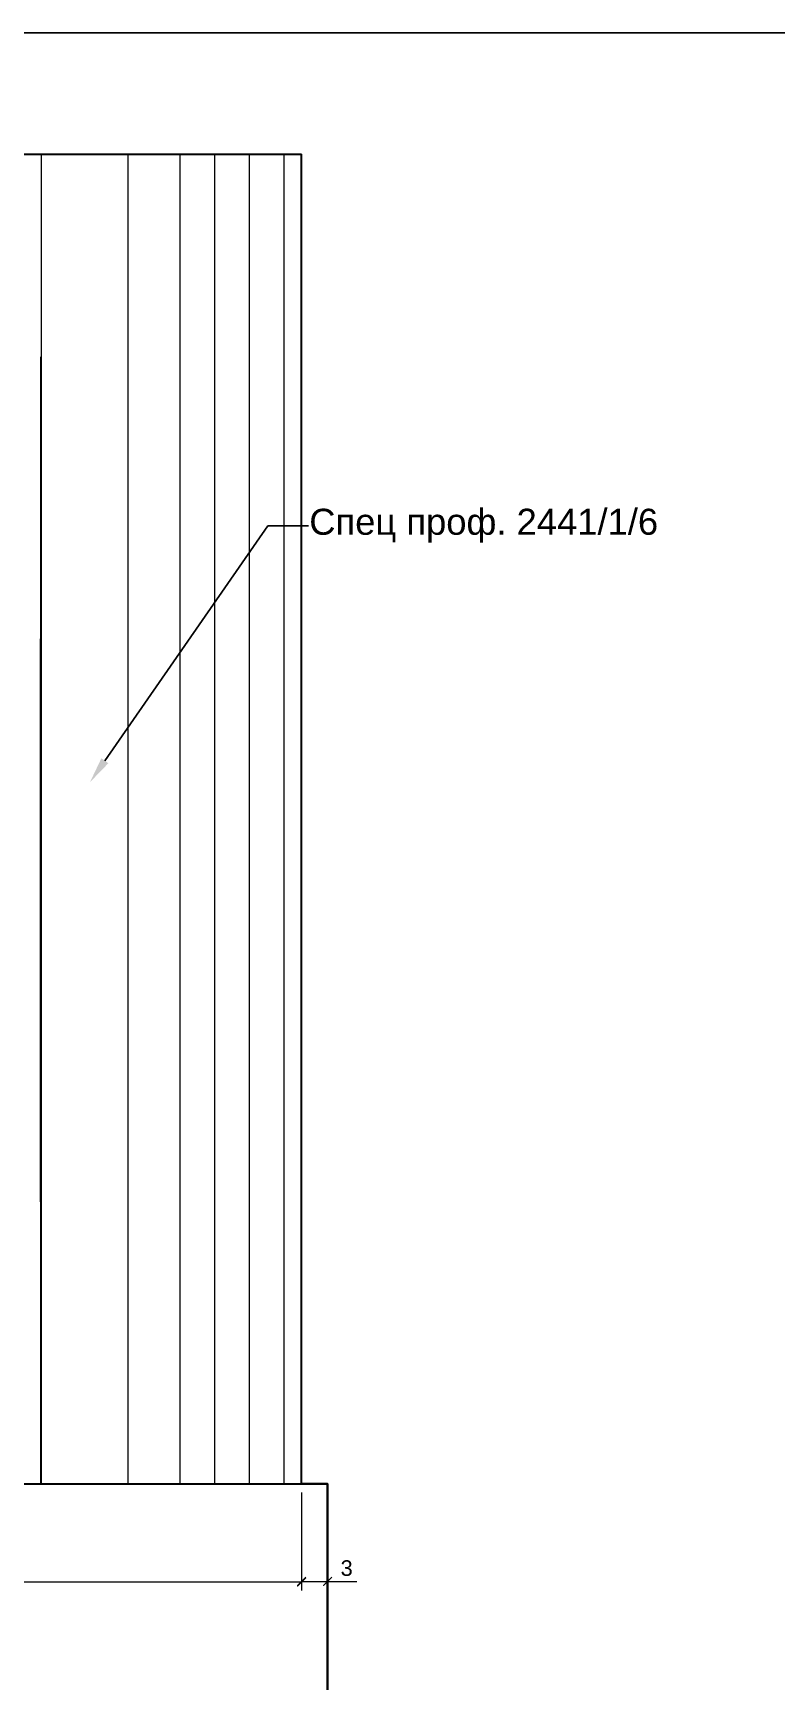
# Model space of a CAD drawing. Header units: millimetres. Extents: x 136 to 706, y -14994 to -14614.
# Drawn here: x 427.1 to 512.7, y -14804.5 to -14614.5 of the extents above; entities that cross this region are included whole.
import ezdxf
from ezdxf import colors
from ezdxf.entities.mleader import LeaderData, LeaderLine
from ezdxf.math import Vec2, Vec3

# ---------------------------------------------------------------- set-up
doc = ezdxf.new("R2010")
doc.units = ezdxf.units.MM
doc.layers.add('plint block', color=250, linetype='Continuous')
doc.layers.add('кривые', color=7, linetype='Continuous', true_color=0xffffff)
doc.layers.add('линия 15', color=7, linetype='Continuous', lineweight=15)
doc.styles.get("Standard").update_dxf_attribs({"font": 'arial.ttf'})
doc.dimstyles.new('M_1', dxfattribs={"dimtxt": 1.8, "dimasz": 1, "dimexe": 1, "dimexo": 1, "dimgap": 0.6, "dimtad": 1, "dimdec": 0, "dimdsep": 46, "dimtxsty": 'Standard', "dimblk": 'ARCHTICK', "dimcen": -5, "dimclrd": 7, "dimclre": 7, "dimclrt": 7, "dimadec": 0, "dimazin": 0, "dimtfac": 1, "dimtdec": 0, "dimtmove": 0, "dimatfit": 3, "dimfxl": 1, "dimtolj": 1, "dimtzin": 0, "dimlwd": 5, "dimlwe": 5, "dimarcsym": 0})

# ---------------------------------------------------------------- blocks, each defined once
blk = doc.blocks.new('_ArchTick')
at = {"color": 0, "linetype": 'ByBlock', "const_width": 0.15}
blk.add_lwpolyline([(-0.5, -0.5), (0.5, 0.5)], dxfattribs=at)
blk = doc.blocks.new('*D48')
at = {"layer": 'Defpoints', "color": 0, "ltscale": 1000, "transparency": 16777216}
for p in [(458.06, -14781.76), (461.06, -14781.76), (461.06, -14793.01)]:
    blk.add_point(p, dxfattribs=at)
at = {"layer": 'линия 15', "color": 7, "lineweight": 5, "ltscale": 1000, "transparency": 16777216}
for p, q in [((458.06, -14782.76), (458.06, -14794.01)), ((461.06, -14782.76), (461.06, -14794.01)), ((458.06, -14793.01), (461.06, -14793.01)), ((461.06, -14793.01), (464.44, -14793.01))]:
    blk.add_line(p, q, dxfattribs=at)
at = {"layer": 'линия 15', "color": 7, "lineweight": 5, "ltscale": 1000, "transparency": 16777216, "rotation": 180}
blk.add_blockref('_ArchTick', (458.06, -14793.01), dxfattribs=at)
at = {"layer": 'линия 15', "color": 7, "lineweight": 5, "ltscale": 1000, "transparency": 16777216}
blk.add_blockref('_ArchTick', (461.06, -14793.01), dxfattribs=at)
at = {"layer": 'линия 15', "color": 7, "ltscale": 1000, "transparency": 16777216, "insert": (463.25, -14791.49), "char_height": 1.8, "attachment_point": 5}
blk.add_mtext('\\A1;3', dxfattribs=at)
blk = doc.blocks.new('*D45')
at = {"layer": 'Defpoints', "color": 0, "ltscale": 1000, "transparency": 16777216}
for p in [(378.06, -14781.76), (458.06, -14781.76), (458.06, -14793.08)]:
    blk.add_point(p, dxfattribs=at)
at = {"layer": 'линия 15', "color": 7, "lineweight": 5, "ltscale": 1000, "transparency": 16777216}
for p, q in [((378.06, -14782.76), (378.06, -14794.08)), ((458.06, -14782.76), (458.06, -14794.08)), ((378.06, -14793.08), (458.06, -14793.08))]:
    blk.add_line(p, q, dxfattribs=at)
at = {"layer": 'линия 15', "color": 7, "lineweight": 5, "ltscale": 1000, "transparency": 16777216, "rotation": 180}
blk.add_blockref('_ArchTick', (378.06, -14793.08), dxfattribs=at)
at = {"layer": 'линия 15', "color": 7, "lineweight": 5, "ltscale": 1000, "transparency": 16777216}
blk.add_blockref('_ArchTick', (458.06, -14793.08), dxfattribs=at)
at = {"layer": 'линия 15', "color": 7, "ltscale": 1000, "transparency": 16777216, "insert": (417.96, -14791.56), "char_height": 1.8, "attachment_point": 5}
blk.add_mtext('\\A1;80', dxfattribs=at)

msp = doc.modelspace()

# ---------------------------------------------------------------- linework, layer by layer
at = {"color": 7, "lineweight": 30}
msp.add_line((378.06, -14628.47), (458.06, -14628.47), dxfattribs=at)
at = {"color": 6, "ltscale": 1000}
msp.add_lwpolyline([(136.37, -14994.5), (706.37, -14994.5), (706.37, -14614.5), (136.37, -14614.5)], close=True, dxfattribs=at)
at = {"color": 7, "lineweight": 30}
for points in [[(461.06, -14829.27), (461.06, -14781.76), (458.06, -14781.76), (458.06, -14628.47)], [(375.06, -14819.15), (375.06, -14781.76), (461.06, -14781.76), (461.06, -14829.27)]]:
    msp.add_lwpolyline(points, dxfattribs=at)
at = {"layer": 'plint block', "color": 7, "lineweight": 15}
for points in [[(428.06, -14781.76), (428.06, -14628.47)], [(438.06, -14781.76), (438.06, -14628.47)], [(444.06, -14781.76), (444.06, -14628.47)], [(448.06, -14781.76), (448.06, -14628.47)], [(452.06, -14781.76), (452.06, -14628.47)], [(456.06, -14781.76), (456.06, -14628.47)], [(458.06, -14781.76), (458.06, -14628.47)], [(461.06, -14829.27), (461.06, -14781.76)]]:
    msp.add_lwpolyline(points, dxfattribs=at)
at = {"layer": 'кривые', "color": 7}
for p in [(428, -14651.84), (428, -14781.76)]:
    msp.add_line(p, (427.98, -14716.8), dxfattribs=at)

# ---------------------------------------------------------------- dimensions: what is measured, and where the dimension line sits
at = {"layer": 'линия 15', "color": 7, "ltscale": 1000}
for base, p1, p2, picture, middle in [((458.06, -14793.08), (378.06, -14781.76), (458.06, -14781.76), '*D45', (417.96, -14793.08)), ((461.06, -14793.01), (458.06, -14781.76), (461.06, -14781.76), '*D48', (463.25, -14793.01))]:
    dim = msp.add_linear_dim(base=base, p1=p1, p2=p2, dimstyle='M_1', dxfattribs=at)
    dim.commit()
    dim.dimension.update_dxf_attribs({"geometry": picture, "text_midpoint": middle, "dimtype": 128})

# ---------------------------------------------------------------- leaders
at = {"color": 7, "ltscale": 1000}
ml = msp.add_multileader_mtext('Standard', dxfattribs=at)
ml.set_content('{\\C256;\\c0;Спец проф. 2441/1/6}', color=7)
ml.set_leader_properties()
ml.build(insert=Vec2(0, 0))
ml.multileader.update_dxf_attribs({"text_right_attachment_type": 6, "dogleg_length": 0.36, "arrow_head_size": 3})
ctx = ml.context
ctx.base_point, ctx.char_height, ctx.arrow_head_size, ctx.landing_gap_size, ctx.plane_origin = Vec3(458.85, -14671.32), 3, 3, 0.09, Vec3(377.83, -14691.5)
ctx.right_attachment = 6
notes = []
notes.append((ctx, [(1, (1, 1, 0), (454.17, -14671.32), (1, 0), 4.68, [(0, [(433.67, -14700.87)], 0, [])])]))
ctx.mtext.insert, ctx.mtext.flow_direction = Vec3(458.94, -14669.35), 5
for ctx, leaders in notes:
    for number, flags, end, landing, length, lines in leaders:
        leader = LeaderData()
        leader.index, (leader.has_last_leader_line, leader.has_dogleg_vector, leader.attachment_direction) = number, flags
        leader.last_leader_point, leader.dogleg_vector, leader.dogleg_length = Vec3(end), Vec3(landing), length
        for number, points, colour, breaks in lines:
            line = LeaderLine()
            line.index, line.vertices, line.color, line.breaks = number, Vec3.list(points), colors.encode_raw_color(colour), breaks
            leader.lines.append(line)
        ctx.leaders.append(leader)

doc.saveas('drawing.dxf')
